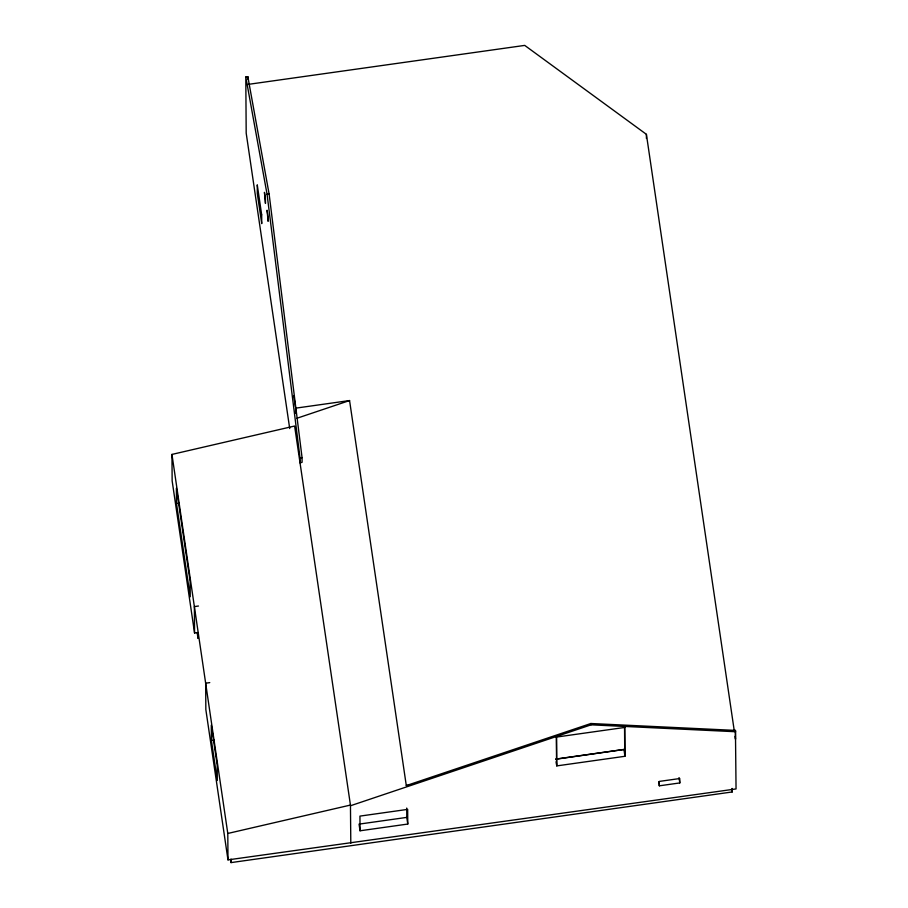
<?xml version="1.0" encoding="UTF-8"?>
<svg xmlns="http://www.w3.org/2000/svg" width="908" height="908" viewBox="0 0 908 908"><rect width="100%" height="100%" fill="white"/><g stroke="black" fill="none" stroke-linecap="round" stroke-linejoin="round"><path stroke-width="1.36" d="M296.984 418.248L349.569 400.553L406.296 785.59L409.099 785.193M406.296 785.59L590.881 723.506L735.446 730.407L736.048 788.938L227.987 859.876L205.844 709.613L205.662 683.202L209.759 682.623M735.639 731.735L591.085 724.834L350.545 805.736L294.612 426.034L171.953 454.42L172.145 480.843L194.562 633.012L197.967 632.535L198.012 638.403L197.195 632.831M227.987 859.876L227.794 833.465L350.454 805.067L350.806 843.248M245.796 76.987L247.85 76.703L269.12 194.051L302.058 457.609L302.092 462.263L300.049 462.944L300.015 457.893L267.077 194.335L245.796 76.987L246.193 133.136L289.709 428.542M247.895 84.421L524.722 45.4L646.394 134.327L734.266 730.77M267.077 194.335L269.12 194.051M349.569 400.553L295.599 408.169L295.633 413.424M300.015 457.893L302.058 457.609M176.504 503.554L176.39 488.141L190.135 581.404L190.237 596.806L176.504 503.554L179.228 503.168M198.466 606.022L194.38 606.601L194.562 633.012M211.416 740.508L211.303 725.106L217.194 765.069L217.296 780.483L211.416 740.508L214.14 740.122M624.749 727.444L624.942 756.285L556.763 765.898L556.559 737.058L624.749 727.444L624.545 726.116M555.775 759.077L623.966 749.463L624.942 756.285M555.787 759.236L623.966 749.463M406.716 808.063L406.784 817.393L359.057 824.124L360.045 830.786L407.771 824.055L407.669 809.38L359.943 816.11L360.045 830.786M659.344 785.817L679.797 782.934L679.763 778.531L659.31 781.413L659.344 785.817L658.754 781.811M230.632 859.819L231.041 862.6L732.188 791.958L732.154 788.439M735.094 736.377L735.503 739.191L735.446 730.407M731.769 789.154L732.188 791.958M679.014 777.6L679.797 782.934M590.881 723.506L591.085 724.834M556.366 735.73L556.559 737.058M556.173 761.744L556.763 765.898M406.784 817.393L407.771 824.055M293.738 395.548L295.395 406.761M171.953 454.42L227.794 833.465M646.394 134.327L646.428 138.481M624.556 727.478L624.749 754.798M556.377 737.092L556.57 764.411M247.85 76.703L247.861 79.268M231.018 859.082L231.041 862.6M265.431 199.022L264.444 192.36L265.465 203.426L265.431 199.022M268.064 216.898L267.077 210.236L268.098 221.302L268.064 216.898M261.674 214.81L257.259 184.835L257.316 193.631L261.742 223.618L261.674 214.81"/></g></svg>
